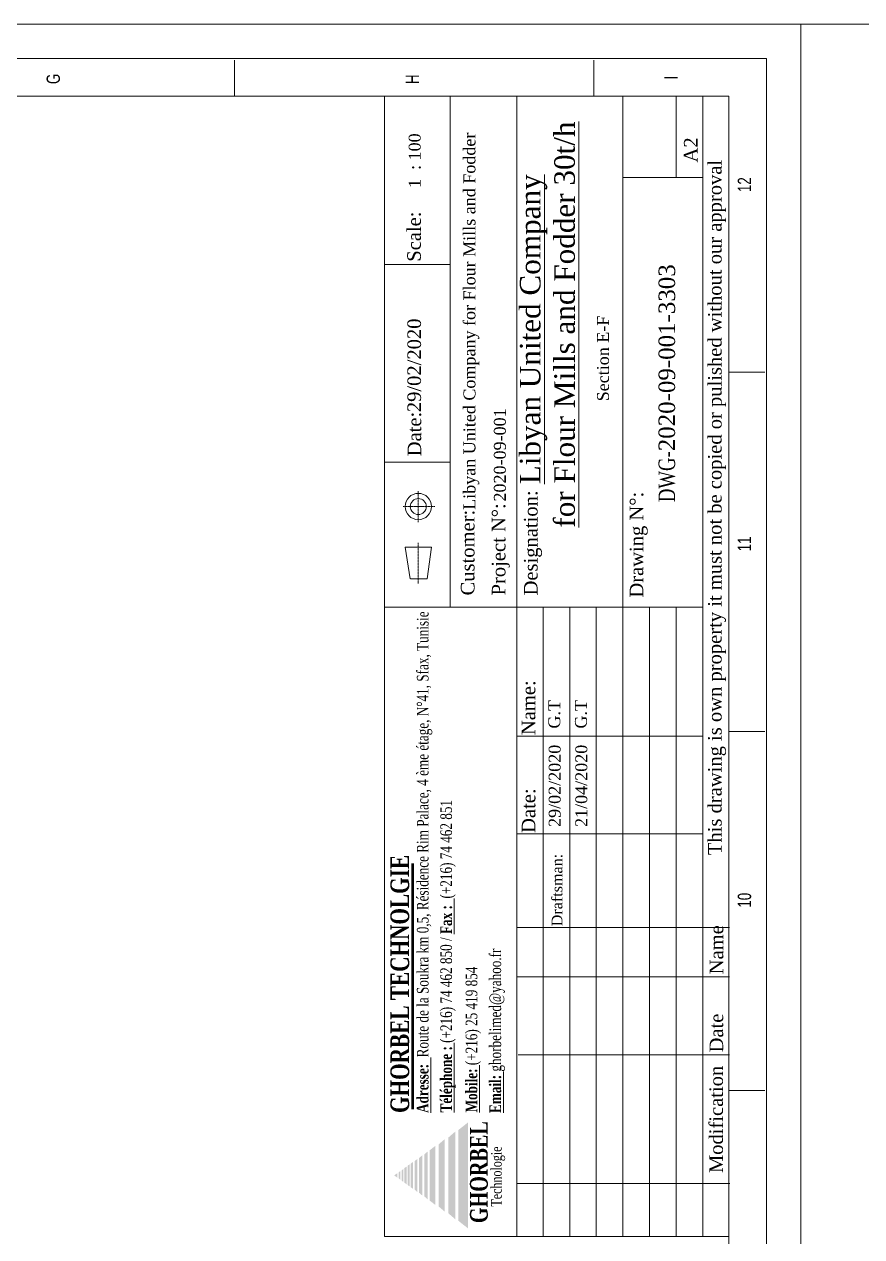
# Model space of a CAD drawing. Header units: millimetres. Extents: x 3220 to 226993, y 817 to 176024.
# Drawn here: x 174352 to 185808, y 42643 to 59221 of the extents above; entities that cross this region are included whole.
import ezdxf

# ---------------------------------------------------------------- set-up
doc = ezdxf.new("R2010")
doc.units = ezdxf.units.MM
doc.linetypes.add('CENTER', pattern=[10.16, 6.35, -1.27, 1.27, -1.27])
doc.styles.add('SLDTEXTSTYLE0', font='TXT', dxfattribs={"width": 0.75})
doc.styles.get("Standard").update_dxf_attribs({"font": 'arial.ttf'})

# ---------------------------------------------------------------- blocks, each defined once
blk = doc.blocks.new('A1 E1-200')
at = {"color": 1, "linetype": 'Continuous', "lineweight": 18}
blk.add_line((-164800, 0), (0, 0), dxfattribs=at)
at = {"color": 1, "linetype": 'Continuous', "lineweight": 15}
blk.add_line((-164800, 0), (0, 0), dxfattribs=at)
blk = doc.blocks.new('logo gt')
h = blk.add_hatch(color=252)
h.dxf.hatch_style = 1
h.paths.add_polyline_path([(428, -605), (-428, -605), (-500, -696), (500, -696)])
h.paths.add_polyline_path([(356, -509), (-356, -509), (-414, -576), (414, -576)])
h.paths.add_polyline_path([(292, -418), (-292, -418), (-342, -476), (342, -476)])
h.paths.add_polyline_path([(238, -335), (-238, -335), (-277, -386), (277, -386)])
h.paths.add_polyline_path([(198, -284), (-198, -284), (-227, -316), (227, -316)])
h.paths.add_polyline_path([(162, -232), (-162, -232), (-191, -266), (191, -266)])
h.paths.add_polyline_path([(134, -192), (-134, -192), (-155, -216), (155, -216)])
h.paths.add_polyline_path([(112, -156), (-112, -156), (-126, -176), (126, -176)])
h.paths.add_polyline_path([(91, -126), (-90, -126), (-105, -146), (105, -146)])
h.paths.add_polyline_path([(69, -96), (-69, -96), (-83, -116), (83, -116)])
h.paths.add_polyline_path([(47, -69), (-47, -69), (-62, -86), (62, -86)])
h.paths.add_polyline_path([(27, -42), (-27, -42), (-40, -56), (40, -56)])
h.paths.add_polyline_path([(0, 0), (-22, -30), (22, -30)])
at = {"color": 5, "linetype": 'Continuous', "lineweight": 18, "attachment_point": 1, "style": 'SLDTEXTSTYLE0'}
for s, insert, char_height in [('{\\fTimes New Roman|b1|i0|c0|p18;GHORBEL }', (-449, -713), 167.37), ('{\\fTimes New Roman|b0|i0|c0|p18;Technologie}', (-294, -912), 100)]:
    blk.add_mtext(s, dxfattribs=dict(at, insert=insert, char_height=char_height))
blk = doc.blocks.new('A2 E1-50')
at = {"color": 1, "linetype": 'Continuous', "lineweight": 15}
for p, q in [((0, 0), (0, 20086.4)), ((-28847.4, 0), (0, 0))]:
    blk.add_line(p, q, dxfattribs=at)
at = {"linetype": 'Continuous', "lineweight": 18}
for p, q in [((-232.1, 230.6), (-232.1, 19860.5)), ((-28619.2, 230.6), (-232.1, 230.6))]:
    blk.add_line(p, q, dxfattribs=at)
at = {"color": 1, "linetype": 'Continuous', "lineweight": 18}
for p, q in [((-485.3, 485.3), (-485.3, 19601.2)), ((-28363.1, 485.3), (-485.3, 485.3))]:
    blk.add_line(p, q, dxfattribs=at)
at = {"color": 5, "linetype": 'Continuous', "lineweight": 15}
for p, q in [((-242.5, 3825.6), (-485.1, 3825.6)), ((-242.5, 1399.3), (-485.1, 1399.3)), ((-7201.5, 243.3), (-7201.5, 486)), ((-4775.2, 486), (-4775.2, 243.3)), ((-2348.9, 243.3), (-2348.9, 486))]:
    blk.add_line(p, q, dxfattribs=at)
at = {"color": 7, "linetype": 'Continuous', "lineweight": 18}
for p, q in [((-8187.3, 2812.5), (-485.3, 2812.5)), ((-8187.3, 2812.5), (-8187.3, 485.3)), ((-3936.2, 2812.5), (-3936.2, 661.8)), ((-485.3, 1919.5), (-8187.3, 1919.5)), ((-6099.6, 481.9), (-6099.6, 1919.5)), ((-3936.2, 1201.7), (-485.3, 1201.7)), ((-1035.7, 661.8), (-1035.7, 1201.7))]:
    blk.add_line(p, q, dxfattribs=at)
at = {"color": 5, "linetype": 'Continuous', "lineweight": 18}
for p, q in [((-2956.5, 2367.5), (-2956.5, 2810.7)), ((-1621.4, 2369.4), (-1621.4, 2812.5)), ((-485.3, 2369.4), (-3933.4, 2369.4)), ((-7829.8, 1919.5), (-7829.8, 479.1)), ((-6960, 1908.5), (-6960, 481.9)), ((-6432.2, 1915.4), (-6432.2, 481.9)), ((-5468.4, 661.8), (-5468.4, 1919.5)), ((-4807.9, 1916.1), (-4807.9, 661.8)), ((-3933.7, 1739.5), (-8187.3, 1739.5)), ((-3938, 1559.5), (-8187.3, 1559.5)), ((-3936.2, 1381.7), (-8187.3, 1381.7)), ((-3936.2, 1201.7), (-8187.3, 1201.7)), ((-3936.2, 1021.8), (-8187.3, 1021.8)), ((-3936.2, 841.8), (-8187.3, 841.8)), ((-8187.3, 661.8), (-3936.2, 661.8))]:
    blk.add_line(p, q, dxfattribs=at)
at = {"color": 5, "lineweight": 53}
blk.add_line((-5666.6, 2622.3), (-7326.8, 2622.3), dxfattribs=at)
at = {"lineweight": 18}
for p, q in [((-3746.3, 2638.2), (-3530.4, 2672.9)), ((-3746.3, 2523.3), (-3746.3, 2637.9)), ((-3530.4, 2673.2), (-3530.4, 2495.9)), ((-3530.4, 2495.6), (-3746.3, 2523.4))]:
    blk.add_line(p, q, dxfattribs=at)
at = {"color": 1, "linetype": 'CENTER', "lineweight": 9}
for p, q in [((-3257, 2685.4), (-3257, 2473.1)), ((-3777.6, 2584.6), (-3502.5, 2584.6)), ((-3362.2, 2584.1), (-3152.1, 2584.1))]:
    blk.add_line(p, q, dxfattribs=at)
at = {"color": 5, "lineweight": 9}
for p, q in [((-1035.7, 841.8), (-485.3, 841.8)), ((-3936.2, 661.8), (-485.3, 661.8))]:
    blk.add_line(p, q, dxfattribs=at)
at = {"lineweight": 18}
for centre, radius in [((-3257, 2584.1), 88.8), ((-3257.1, 2584.1), 54)]:
    blk.add_circle(centre, radius, dxfattribs=at)
at = {"xscale": 0.7172818791120003, "yscale": 0.7172818791120003, "zscale": 0.7172818791120003}
blk.add_blockref('logo gt', (-7774.1, 2746.7), dxfattribs=at)
at = {"color": 5, "linetype": 'Continuous', "lineweight": 15, "attachment_point": 1, "style": 'SLDTEXTSTYLE0'}
for s, insert, char_height in [('G', (-404.2, 5095.4), 89.9), ('H', (-404.2, 2669.1), 89.9), ('I', (-373.6, 921.3), 89.9), ('10', (-5965.8, 425.6), 89.87), ('11', (-3559.7, 425.6), 89.87), ('12', (-1133.4, 425.6), 89.87)]:
    blk.add_mtext(s, dxfattribs=dict(at, insert=insert, char_height=char_height))
at = {"color": 5, "linetype": 'Continuous', "lineweight": 18, "insert": (-7352.4, 2772.9), "char_height": 126.718, "attachment_point": 1, "style": 'SLDTEXTSTYLE0'}
blk.add_mtext('{\\fTimes New Roman|b1|i0|c0|p18;GHORBEL TECHNOLGIE}', dxfattribs=at)
at = {"color": 1, "attachment_point": 1}
for s, width, insert, char_height in [('\\pt367.56;{\\fTimes New Roman|b0|i0|c0|p18;Date:}', 24.32, (-2917.7, 2656.5), 91.889), ('{\\fTimes New Roman|b0|i0|c0|p18;Scale:}', 24.32, (-1603.8, 2659), 91.889), ('{\\fTimes New Roman|b0|i0|c0|p18;Customer:}', 96.011, (-3857.3, 2296.7), 91.889), ('{\\fTimes New Roman|b0|i0|c0|p18;Project N°:}', 1493.854, (-3857.3, 2087.5), 91.889), ('{\\fTimes New Roman|b0|i0|c0|p18;Date:}', 24.32, (-5461, 1885.3), 91.889), ('{\\fTimes New Roman|b0|i0|c0|p18;Name:}', 24.32, (-4800.6, 1885.5), 91.889), ('{\\fTimes New Roman|b0|i0|c0|p18;Designation:}', 24.32, (-3857.3, 1870.5), 91.889), ('{\\fTimes New Roman|b0|i0|c0|p18;Draftsman:}', 24.32, (-6091.6, 1682.9), 71.987), ('{\\fTimes New Roman|b0|i0|c0|p18;Drawing N°:}', 1746.199, (-3872, 1156), 91.889), ('{\\fTimes New Roman|b0|i0|c0|p18;A2}', 24.32, (-933.6, 789.5), 91.889), ('{\\fTimes New Roman|b0|i0|c0|p18;Modification}', 24.32, (-7758.4, 617.8), 91.889), ('{\\fTimes New Roman|b0|i0|c0|p18;Date}', 24.32, (-6943.6, 616.4), 91.889), ('{\\fTimes New Roman|b0|i0|c0|p18;Name}', 24.32, (-6415.8, 615.4), 91.889), ('{\\fTimes New Roman|b0|i0|c0|p18;This drawing is own property it must not be copied or pulished without our approval}', 11207.603, (-5610.9, 626.9), 91.889)]:
    blk.add_mtext_dynamic_manual_height_columns(s, width=width, gutter_width=17.5, heights=[0], dxfattribs=dict(at, insert=insert, char_height=char_height))
at = {"color": 0, "linetype": 'Continuous', "lineweight": 18, "attachment_point": 1, "style": 'SLDTEXTSTYLE0'}
for s, insert, char_height in [('{\\fTimes New Roman|b1|i0|c0|p18;\\LAdresse:\\fTimes New Roman|b0|i0|c0|p18;\\l  Route de la Soukra km 0,5, Résidence Rim Palace, 4 ème étage, N°41, Sfax, Tunisie }', (-7352.4, 2593.9), 78.5651), ('{\\fTimes New Roman|b1|i0|c0|p18;\\LTéléphone :\\fTimes New Roman|b0|i0|c0|p18;\\l (+216) 74 462 850 /\\fTimes New Roman|b1|i0|c0|p18;\\L Fax : \\fTimes New Roman|b0|i0|c0|p18;\\l (+216) 74 462 851 }', (-7348.7, 2435.2), 78.5651), ('{\\fTimes New Roman|b1|i0|c0|p18;\\LMobile:\\fTimes New Roman|b0|i0|c0|p18;\\l (+216) 25 419 854}', (-7348.7, 2264.5), 78.565), ('{\\fTimes New Roman|b1|i0|c0|p18;\\LEmail:\\fTimes New Roman|b0|i0|c0|p18;\\l ghorbelimed@yahoo.fr}', (-7352.4, 2103.2), 78.565)]:
    blk.add_mtext(s, dxfattribs=dict(at, insert=insert, char_height=char_height))

msp = doc.modelspace()

# ---------------------------------------------------------------- block references
at = {"xscale": 0.5017310599597968, "yscale": 0.5017310599597968, "zscale": 0.5017310599597968}
msp.add_blockref('A1 E1-200', (226993.4, 59220.8), dxfattribs=at)
at = {"xscale": 2.024564718585504, "yscale": 2.024564718585504, "zscale": 2.024564718585504, "rotation": 90}
msp.add_blockref('A2 E1-50', (184974.5, 59220.8), dxfattribs=at)

# ---------------------------------------------------------------- texts
at = {"linetype": 'Continuous', "lineweight": 18, "insert": (181131.5, 52165.3), "char_height": 282.158, "width": 5663.084, "attachment_point": 1, "rotation": 90, "style": 'SLDTEXTSTYLE0'}
msp.add_mtext('\\pi765.71;{\\fTimes New Roman|b0|i0|c0|p18;\\W1;\\LLibyan United Company\\P\\pi67.025; for Flour Mills and Fodder 30t/h}', dxfattribs=at)
at = {"attachment_point": 1, "rotation": 90}
for s, width, insert, char_height in [('{\\fTimes New Roman|b0|i0|c0|p18;1  : 100}', 2025.777, (179611.3, 56982), 163.275), ('{\\fTimes New Roman|b0|i0|c0|p18;Libyan United Company for Flour Mills and Fodder }', 6997.352, (180360.5, 52581.6), 163.275), ('{\\fTimes New Roman|b0|i0|c0|p18;29/02/2020}', 24.32, (179593.4, 53917.3), 186.035), ('{\\fTimes New Roman|b0|i0|c0|p18;2020-09-001}', 3387.535, (180776.8, 52694.9), 163.275), ('{\\fTimes New Roman|b0|i0|c0|p18;G.T}', 24.32, (181520.9, 49591.4), 163.275), ('{\\fTimes New Roman|b0|i0|c0|p18;G.T}', 24.32, (181885.3, 49591.4), 163.275), ('{\\fTimes New Roman|b0|i0|c0|p18;29/02/2020}', 24.32, (181526.4, 48246.2), 163.275), ('{\\fTimes New Roman|b0|i0|c0|p18;21/04/2020}', 24.32, (181890.8, 48246.2), 163.275)]:
    msp.add_mtext_dynamic_manual_height_columns(s, width=width, gutter_width=17.5, heights=[0], dxfattribs=dict(at, insert=insert, char_height=char_height))
at = {"color": 0, "linetype": 'Continuous', "lineweight": 18, "insert": (183028.8, 52686.8), "char_height": 225.726, "width": 5435.338, "attachment_point": 1, "rotation": 90, "style": 'SLDTEXTSTYLE0'}
msp.add_mtext('{\\fTimes New Roman|b0|i0|c0|p18;DWG-\\W1;\\C256;2020-09-001-3303}', dxfattribs=at)
at = {"color": 6, "insert": (182187.2, 54065.3), "char_height": 163.275, "attachment_point": 1, "rotation": 90}
msp.add_mtext_dynamic_manual_height_columns('{\\fTimes New Roman|b0|i0|c0|p18;Section E-F}', width=8095.526, gutter_width=17.5, heights=[0], dxfattribs=at)

doc.saveas('drawing.dxf')
